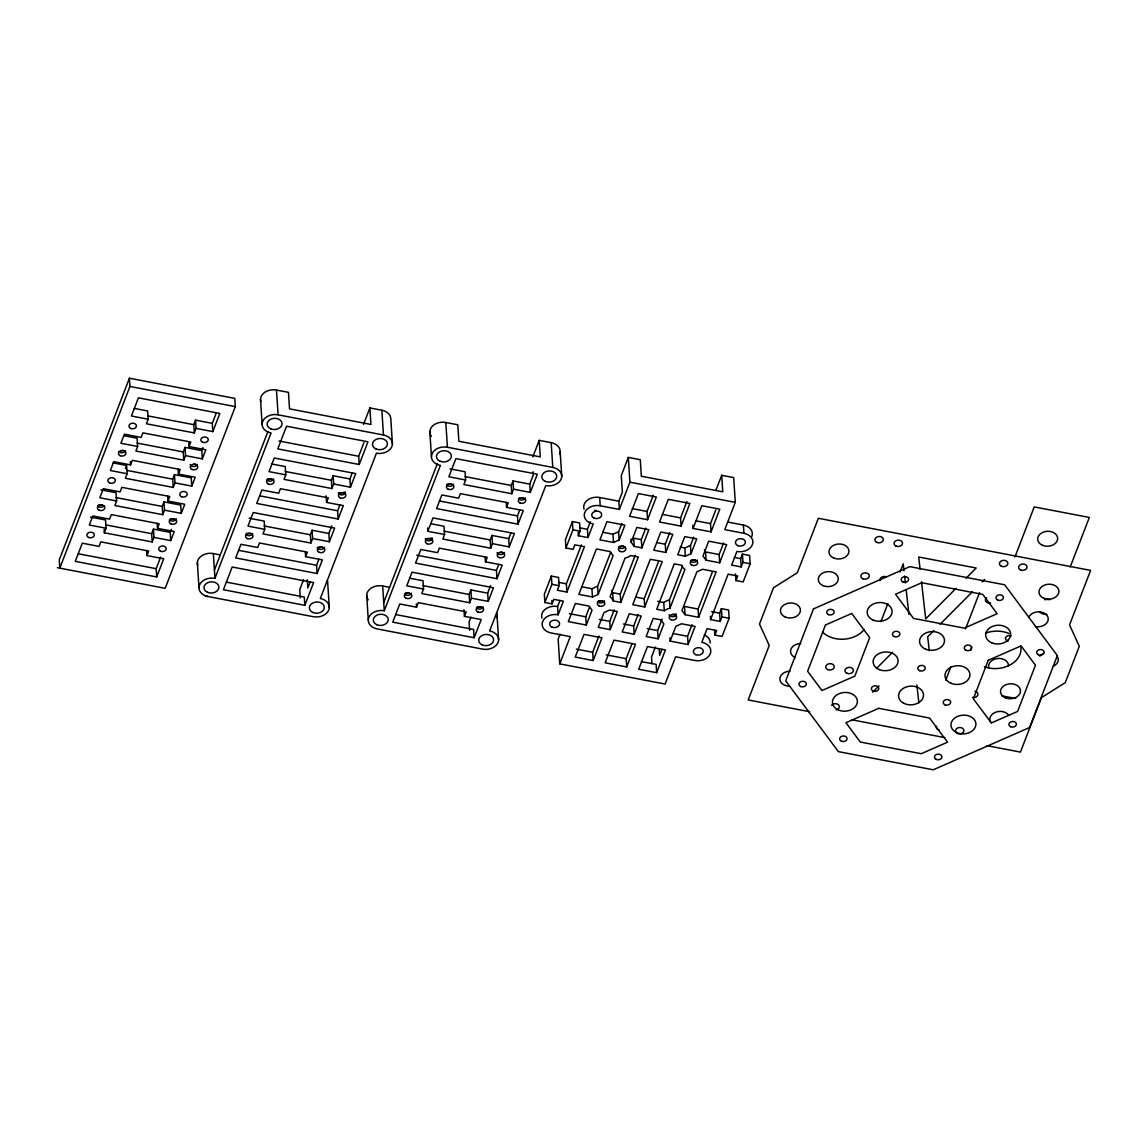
<?xml version="1.0" encoding="UTF-8"?>
<svg xmlns="http://www.w3.org/2000/svg" width="1148" height="1148" viewBox="0 0 1148 1148"><rect width="100%" height="100%" fill="white"/><g stroke="black" fill="none" stroke-linecap="round" stroke-linejoin="round"><path stroke-width="1.5" d="M129.423 378.209L59.265 559.894L59.796 568.145L129.954 386.46L129.423 378.209L234.795 398.385L235.326 406.636L165.168 588.321L57.4 567.686M125.419 468.499L126.581 465.471L113.178 462.902M153.976 537.408L170.736 540.608L170.205 532.356L153.43 529.142L153.976 537.408L152.21 541.942L104.325 532.772L106.075 528.238L105.544 519.972L90.448 517.088M100.981 489.837L116.063 492.722L116.594 500.987L114.843 505.522L162.743 514.691L164.494 510.157L163.963 501.891L180.724 505.106L181.255 513.357L164.494 510.157M126.581 465.471L127.127 473.722L125.362 478.271L173.262 487.441L175.013 482.892L174.482 474.641L191.242 477.855L191.788 486.106L175.013 482.892M127.127 473.722L110.352 470.522L113.767 461.668L130.542 464.883L132.293 460.334L180.193 469.503L178.442 474.052L195.203 477.252L191.788 486.106M123.697 435.652L137.114 438.22L137.645 446.472L135.895 451.021L183.78 460.19L185.546 455.641L185 447.39L201.775 450.604L202.306 458.856L185.546 455.641M134.216 408.401L147.633 410.97L148.164 419.221L146.413 423.77L194.313 432.94L196.064 428.391L195.533 420.139L212.294 423.339L212.825 431.605L196.064 428.391M152.21 541.942L151.68 533.691L153.43 529.142M162.743 514.691L162.212 506.44L163.963 501.891M173.262 487.441L172.731 479.175L174.482 474.641M183.78 460.19L183.25 451.925L185 447.39M194.313 432.94L193.782 424.674L195.533 420.139M146.958 555.575L148.709 551.026L100.809 541.856L99.058 546.405L82.297 543.191L75.28 561.358L156.702 576.956L163.719 558.789L146.958 555.575L146.628 550.624M170.736 540.608L174.238 531.524L157.477 528.324L159.228 523.775L111.342 514.605L109.577 519.154L92.816 515.94L89.314 525.023L106.075 528.238M181.255 513.357L184.771 504.273L167.995 501.073L169.761 496.524L121.86 487.355L120.11 491.889L103.334 488.689L99.833 497.773L116.594 500.987M202.306 458.856L205.808 449.772L189.047 446.558L190.798 442.023L142.912 432.853L141.147 437.388L124.386 434.174L120.884 443.272L137.645 446.472M156.702 576.956L156.171 568.691L160.634 557.124M170.205 532.356L171.368 529.328M201.775 450.604L202.938 447.562M212.294 423.339L216.125 413.438M212.825 431.605L219.842 413.438L138.42 397.839L131.403 416.006L148.164 419.221M214.418 570.082L267.958 431.418M207.932 596.515A12.484 9.356 -3.7 0 1 199.465 585.136A12.484 9.356 -3.7 0 1 214.949 578.348L271.072 432.997A12.484 9.356 -3.7 0 1 262.605 421.617A12.484 9.356 -3.7 0 1 278.089 414.83L383.461 435.006A12.484 9.356 -3.7 0 1 391.927 446.385A12.484 9.356 -3.7 0 1 376.444 453.173L320.321 598.524A12.484 9.356 -3.7 0 1 328.787 609.904A12.484 9.356 -3.7 0 1 313.304 616.691L205.535 596.056M249.116 518.193L264.198 521.092L264.729 529.343L262.978 533.892L310.878 543.061L312.629 538.512L312.098 530.261L328.859 533.461L329.39 541.727L312.629 538.512M271.832 464.007L285.249 466.576L285.78 474.841L284.03 479.376L331.916 488.546L333.681 484.011L333.135 475.746L349.91 478.96L350.441 487.226L333.681 484.011M310.878 543.061L310.347 534.796L312.098 530.261M331.916 488.546L331.385 480.295L333.135 475.746M305.612 556.68L307.363 552.145L259.477 542.975L257.712 547.51L240.951 544.296L235.684 557.928L317.121 573.526L322.373 559.894L305.612 556.68L305.296 551.729M326.577 502.408L328.328 497.873L280.428 488.704L278.677 493.238L261.902 490.024L256.736 503.427L338.158 519.011L343.338 505.622L326.577 502.408L326.147 495.807M303.56 579.711L299.728 589.627L300.259 597.878M363.514 424.459L369.886 407.942L381.854 410.238A12.484 9.356 -3.7 0 1 390.822 419.178L392.429 443.96M310.147 581.921L307.808 587.977L307.277 579.711M317.121 573.526L316.59 565.261L318.914 559.205M328.859 533.461L331.786 525.899M338.158 519.011L337.627 510.76L339.923 504.804M349.91 478.96L352.249 472.904M359.209 464.51L367.977 441.793L286.555 426.209L277.787 448.911L359.209 464.51L358.678 456.244L363.945 442.626M304.837 605.312L313.605 582.61L232.183 567.012L223.415 589.728L304.837 605.312L304.306 597.06L226.343 582.122M329.39 541.727L334.656 528.094L253.234 512.51L247.968 526.128L264.729 529.343M350.441 487.226L355.708 473.593L274.272 458.009L269.019 471.627L285.78 474.841M383.733 602.513L437.288 463.849M384.279 610.765L440.401 465.414A12.484 9.356 -3.7 0 1 431.935 454.048A12.484 9.356 -3.7 0 1 447.419 447.246L552.791 467.423A12.484 9.356 -3.7 0 1 561.257 478.802A12.484 9.356 -3.7 0 1 545.774 485.59L489.651 630.941A12.484 9.356 -3.7 0 1 498.117 642.32A12.484 9.356 -3.7 0 1 482.634 649.108L377.261 628.932A12.484 9.356 -3.7 0 1 368.795 617.552A12.484 9.356 -3.7 0 1 384.279 610.765L382.671 585.997A12.484 9.356 -3.7 0 0 369.441 589.484A12.484 9.356 -3.7 0 0 368.221 599.873M492.478 543.678L490.727 548.227L442.827 539.058L444.577 534.509L427.817 531.309L432.997 517.906L514.419 533.504L509.253 546.893L492.478 543.678L491.947 535.427L508.708 538.642L509.253 546.893M416.523 607.192L418.274 602.643L466.174 611.812L464.423 616.361L481.184 619.561L474.167 637.743L392.745 622.144L399.762 603.977L416.523 607.192L416.308 603.877M409.592 578.19L423.009 580.759L423.54 589.024L421.79 593.559L469.676 602.729L471.441 598.194L470.895 589.929L487.67 593.143L488.201 601.394L471.441 598.194M450.002 468.858L465.098 471.742L465.629 480.007L463.878 484.542L511.778 493.726L513.529 489.177L512.998 480.926L529.759 484.126L530.29 492.392L513.529 489.177M469.676 602.729L469.145 594.477L470.895 589.929M490.727 548.227L490.196 539.962L491.947 535.427M511.778 493.726L511.247 485.461L512.998 480.926M485.461 561.846L487.226 557.311L439.325 548.141L437.575 552.676L420.799 549.476L415.547 563.094L496.969 578.692L502.236 565.06L485.461 561.846L485.145 556.895M506.512 507.344L508.263 502.81L460.362 493.64L458.612 498.175L441.851 494.96L436.584 508.593L518.021 524.177L523.273 510.559L506.512 507.344L506.196 502.394M470.967 617.093L469.058 622.044L469.589 630.309M532.83 456.875L539.216 440.358L551.184 442.654A12.484 9.356 -3.7 0 1 559.65 454.034M487.67 593.143L490.583 585.566M496.969 578.692L496.438 570.427L498.777 564.371M508.708 538.642L511.004 532.686M518.021 524.177L517.475 515.926L519.814 509.87M529.759 484.126L533.26 475.042L533.059 471.742M488.201 601.394L493.468 587.776L412.032 572.178L406.779 585.81L423.54 589.024M530.29 492.392L537.307 474.224L455.885 458.626L448.868 476.793L465.629 480.007M735.538 573.943L735.954 580.544L743.143 581.921L750.161 563.754L749.63 555.489L742.44 554.125L742.971 562.376L741.221 566.925L731.635 565.089L736.901 551.456A12.484 9.356 -3.7 0 0 752.385 544.669A12.484 9.356 -3.7 0 0 743.918 533.289L724.761 529.63L735.28 502.365L733.687 477.597L721.705 475.301L722.781 491.818L641.345 476.233L640.283 459.717L628.3 457.421L629.908 482.189L619.389 509.439L600.217 505.78A12.484 9.356 -3.7 0 0 584.748 512.568A12.484 9.356 -3.7 0 0 593.215 523.947L587.948 537.58L578.362 535.743L580.127 531.194L579.582 522.943L572.407 521.565L565.39 539.732L565.921 547.983L573.11 549.361L574.861 544.826L584.432 546.663L566.897 592.081L557.325 590.244L559.076 585.695L558.545 577.444L551.356 576.066L544.339 594.234L544.87 602.499L552.059 603.877L553.81 599.328L563.395 601.165L558.129 614.783A12.484 9.356 -3.7 0 0 542.645 621.585A12.484 9.356 -3.7 0 0 551.112 632.964L570.269 636.623L559.75 663.874L665.123 684.05L675.655 656.799L694.813 660.473A12.484 9.356 -3.7 0 0 710.296 653.686A12.484 9.356 -3.7 0 0 701.83 642.306L707.082 628.674L716.668 630.51L714.917 635.059L722.092 636.423L729.109 618.255L728.578 610.004L721.389 608.627L719.638 613.161L720.169 621.427L710.598 619.59L710.382 616.289M544.87 602.499L551.887 584.332L551.356 576.066M565.921 547.983L572.938 529.816L572.407 521.565M558.129 614.783L557.598 606.531L559.937 600.476M566.897 592.081L566.366 583.815L581.405 544.884M587.948 537.58L587.417 529.314L590.33 521.737M560.066 634.155L558.143 639.106L559.75 663.874M628.3 457.421L621.283 475.588L622.36 492.105L618.844 501.188L619.389 509.439M586.312 625.057L592.038 610.219L588.953 606.058L575.363 603.461L568.346 621.628L586.312 625.057L585.781 616.806L589.598 606.905M598.122 594.492L613.089 555.718L609.99 551.557L596.415 548.945L578.879 594.377L592.454 596.974L598.122 594.492L597.591 586.226L610.693 552.303M619.174 539.976L624.899 525.138L606.933 521.694L599.916 539.861L613.506 542.459L619.174 539.976L618.629 531.725L621.814 523.474M631.142 542.272L636.867 527.434L648.85 529.716L641.832 547.883L634.241 546.434L631.142 542.272L630.926 538.972M593.2 660.531L601.968 637.814L584.002 634.37L575.234 657.087L593.2 660.531L592.655 652.265L598.926 636.049M647.572 519.714L656.34 497.012L638.374 493.568L629.606 516.284L647.572 519.714L647.027 511.463L653.298 495.247M610.262 629.649L617.28 611.482L609.688 610.033L604.02 612.515L598.295 627.353L610.262 629.649L609.731 621.384L614.194 609.832M620.781 602.399L638.331 556.981L630.74 555.517A12.484 9.356 -3.7 0 1 625.072 558L610.09 596.773A12.484 9.356 -3.7 0 1 613.19 600.935L620.781 602.399L620.25 594.133L635.289 555.202M641.832 547.883L641.302 539.632L645.764 528.066M634.213 634.227L641.23 616.06L629.248 613.778L622.23 631.945L634.213 634.227L633.682 625.976L638.144 614.41M644.731 606.976L662.267 561.559L650.299 559.263L632.763 604.695L644.731 606.976L644.2 598.725L658.608 561.415M665.783 552.475L672.8 534.308L660.817 532.012L653.8 550.179L665.783 552.475L665.252 544.224L669.715 532.658M626.722 666.945L635.49 644.229L613.936 640.11L605.168 662.812L626.722 666.945L626.191 658.694L631.831 644.085M681.094 526.143L689.862 503.427L668.308 499.308L659.54 522.01L681.094 526.143L680.563 517.877L686.82 501.662M693.076 528.439L701.844 505.723L719.796 509.167L711.028 531.868L693.076 528.439L692.861 525.124M658.163 638.819L663.888 623.981L660.789 619.805L653.198 618.356L646.181 636.523L658.163 638.819L657.632 630.568L662.08 619.016M669.973 608.239L684.94 569.465A12.484 9.356 -3.7 0 1 681.84 565.304L674.249 563.855L656.713 609.272L664.305 610.722A12.484 9.356 -3.7 0 1 669.973 608.239L669.428 599.988L682.529 566.064M691.01 553.738L696.75 538.9L684.768 536.604L677.75 554.771L685.342 556.22L691.01 553.738L690.479 545.472L693.665 537.235M655.379 647.07L651.547 656.986L651.978 663.587M715.965 490.167L721.705 475.301M661.98 649.28L659.641 655.336L659.21 648.735M711.028 531.868L710.497 523.617L715.764 509.985M656.656 672.685L665.424 649.969L647.472 646.525L638.704 669.241L656.656 672.685L656.125 664.419L641.431 661.607M670.131 641.115L675.871 626.263L681.539 623.78L695.114 626.378L688.097 644.545L670.131 641.115L669.915 637.814M688.097 644.545L687.566 636.293L692.029 624.727M698.615 617.294L716.165 571.876L702.576 569.279L696.908 571.761L681.941 610.535L685.04 614.697L698.615 617.294L698.084 609.043L712.492 571.733M719.667 562.793L726.684 544.626L708.718 541.182L702.992 556.034L706.092 560.195L719.667 562.793L719.136 554.541L723.599 542.975M710.598 619.59L728.133 574.172L737.719 576.009L735.954 580.544M741.221 566.925L740.69 558.66L742.44 554.125M720.169 621.427L721.934 616.878L721.389 608.627M880.918 621.599L887.921 603.432M900.046 572.048L903.232 563.797L904.021 570.771M945.751 680.133L950.86 666.931M965.525 628.932L979.56 592.598M1014.947 556.924L1034.248 506.914L1089.337 517.461L1070.194 567.012M876.412 668.523L892.513 652.308M955.997 588.364L925.69 618.887L921.5 581.763M966.099 578.19L976.202 568.016L918.716 557.01L920.108 569.379M872.695 692.172L879.009 685.815M933.884 630.539L927.699 636.767L929.263 650.729M940.083 624.297L972.284 591.866M982.186 581.878L984.668 579.381M602.786 532.256L612.96 534.207L618.629 531.725M581.735 586.757L591.923 588.709L597.591 586.226M680.262 547.094L684.811 547.969L690.479 545.472M260.854 401.7A12.484 9.356 -3.7 0 1 276.481 390.062L288.464 392.343L289.526 408.86L370.947 424.459L369.886 407.942M431.361 436.369A12.484 9.356 -3.7 0 1 432.581 425.965A12.484 9.356 -3.7 0 1 445.811 422.478L457.794 424.774L458.856 441.291L540.278 456.875L539.216 440.358M129.954 386.46L235.326 406.636M629.908 482.189L735.28 502.365M584.059 509.167A12.484 9.356 -3.7 0 1 599.687 497.514L618.844 501.188M727.703 522.024L743.387 525.038A12.484 9.356 -3.7 0 1 751.854 536.403M147.59 415.834L193.782 424.674M278.978 440.99L358.678 456.244M465.055 476.621L511.247 485.461M632.333 508.65L647.027 511.463M662.324 514.39L680.563 517.877M695.803 520.805L710.497 523.617M137.071 443.085L183.25 451.925M285.206 471.455L331.385 480.295M439.526 501.002L517.475 515.926M579.424 527.779L587.417 529.314M641.302 539.632L633.71 538.182L634.241 546.434M656.699 542.574L665.252 544.224M704.384 549.691L705.561 551.93L719.136 554.541M734.304 557.44L740.69 558.66M572.938 529.816L580.127 531.194M742.971 562.376L750.161 563.754M430.644 523.689L444.046 526.258L444.577 534.509M126.538 470.336L172.731 479.175M259.663 495.821L337.627 510.76M444.003 531.122L490.196 539.962M116.02 497.586L162.212 506.44M264.155 525.956L310.347 534.796M416.738 555.173L496.438 570.427M558.387 582.294L566.366 583.815M611.482 590.431A12.484 9.356 -3.7 0 1 612.659 592.684L620.25 594.133M635.648 597.089L644.2 598.725M657.689 601.308L663.774 602.47A12.484 9.356 -3.7 0 1 669.428 599.988M698.084 609.043L684.509 606.445L685.04 614.697M711.66 611.64L719.638 613.161M551.887 584.332L559.076 585.695M721.934 616.878L729.109 618.255M1001.874 695.846L1015.722 698.486M105.501 524.851L151.68 533.691M238.626 550.337L316.59 565.261M422.966 585.624L469.145 594.477M569.451 613.678L585.781 616.806M599.471 619.418L609.731 621.384M623.407 624.01L633.682 625.976M647.357 628.602L657.632 630.568M672.871 633.481L687.566 636.293M197.714 565.218A12.484 9.356 -3.7 0 1 213.341 553.566L220.186 554.886M382.671 585.997L389.516 587.302M78.207 553.766L156.171 568.691M395.673 614.553L473.636 629.477L474.167 637.743M576.339 649.137L592.655 652.265M606.288 654.877L626.191 658.694M809.67 711.731L748.18 699.964L769.232 645.449L759.488 624.082L773.522 587.733L797.3 572.78L818.337 518.279L1090.6 570.398L1069.549 624.914L1079.307 646.281L1065.272 682.63L1041.494 697.582L1020.443 752.084L987.065 745.698M851.816 719.796L944.919 737.633M904.61 576.009L905.399 582.983M906.174 589.972L908.929 614.395M916.879 685.069L918.874 702.748M743.387 525.038L743.918 533.289M714.587 630.094L714.917 635.059M705.561 551.93L706.092 560.195M684.811 547.969L685.342 556.22M663.774 602.47L664.305 610.722M612.96 534.207L613.506 542.459M612.659 592.684L613.19 600.935M599.687 497.514L600.217 505.78M591.923 588.709L592.454 596.974M578.147 532.428L578.362 535.743M560.152 451.594L561.759 476.377M551.184 442.654L552.791 467.423M551.844 600.562L552.059 603.877M497.012 615.113L498.619 639.895M463.993 609.746L464.423 616.361M445.811 422.478L447.419 447.246M429.826 431.691L431.433 456.474M427.601 527.994L427.817 531.309M381.854 410.238L383.461 435.006M366.686 595.209L368.293 619.992M329.289 607.464L327.682 582.696A12.484 9.356 -3.7 0 0 327.338 580.271M276.481 390.062L278.089 414.83M260.496 399.274L262.103 424.057M213.341 553.566L214.949 578.348M197.356 562.793L198.963 587.561M188.731 441.607L189.047 446.558M178.112 469.087L178.442 474.052M167.68 496.108L167.995 501.073M157.161 523.359L157.477 528.324M130.327 461.568L130.542 464.883M104.109 529.472L104.325 532.772M1008.174 641.043A3.745 2.813 -3.7 0 1 1005.806 637.284A3.745 2.813 -3.7 0 1 1011.173 635.863M1046.832 614.424A9.988 7.476 -3.7 0 1 1039.844 612.314M1044.709 599.715A9.988 7.476 -3.7 0 1 1049.875 599.672M988.873 667.978A9.988 7.476 -3.7 0 1 997.497 658.521A9.988 7.476 -3.7 0 1 1008.547 665.826M939.322 730.114A4.248 3.186 -3.7 0 1 936.438 726.254M831.511 705.303A4.248 3.186 -3.7 0 1 838.557 704.872A4.248 3.186 -3.7 0 1 836.131 709.909M991.068 722.709A9.988 7.476 -3.7 0 1 995.043 712.434A9.988 7.476 -3.7 0 1 1008.59 715.032M1057.093 656.025A9.988 7.476 -3.7 0 1 1053.132 666.299M1039.815 656.211A9.988 7.476 -3.7 0 1 1043.546 653.427M1028.694 617.481A9.988 7.476 -3.7 0 1 1041.078 612.042A9.988 7.476 -3.7 0 1 1047.851 621.14A9.988 7.476 -3.7 0 1 1035.467 626.578M789.609 686.16A9.988 7.476 -3.7 0 1 779.865 678.769A9.988 7.476 -3.7 0 1 790.082 671.178M795.32 657.589A9.988 7.476 -3.7 0 1 790.929 649.208A9.988 7.476 -3.7 0 1 800.744 643.554M974.896 691.268A4.248 3.186 -3.7 0 1 977.78 695.143A4.248 3.186 -3.7 0 1 972.514 697.453M990.624 602.915A4.248 3.186 -3.7 0 1 985.902 601.48A4.248 3.186 -3.7 0 1 986.692 597.634M880.129 580.544A4.248 3.186 -3.7 0 1 881.736 577.171A4.248 3.186 -3.7 0 1 886.457 576.884M864.071 629.635A24.983 18.712 -3.7 0 1 822.614 632.132M1020.701 646.324A24.983 18.712 -3.7 0 1 1010.541 664.678A24.983 18.712 -3.7 0 1 984.467 666.773M971.079 650.127A24.983 18.712 -3.7 0 1 971.567 646.869M985.515 633.179A24.983 18.712 -3.7 0 1 1009.006 633.495M174.195 518.681A7.491 5.611 -3.7 0 1 170.32 518.724M102.344 504.919A7.491 5.611 -3.7 0 1 98.47 504.962M195.246 464.179A7.491 5.611 -3.7 0 1 193.294 464.38M125.534 450.647A3.745 2.813 -3.7 0 1 122.348 452.743A3.745 2.813 -3.7 0 1 118.66 451.408M197.384 464.409A3.745 2.813 -3.7 0 1 193.711 466.533A3.745 2.813 -3.7 0 1 190.152 464.481M104.095 505.838A3.745 2.813 -3.7 0 1 97.623 505.909M176.347 518.91A3.745 2.813 -3.7 0 1 173.147 521.005A3.745 2.813 -3.7 0 1 169.459 519.671M123.396 450.418A7.491 5.611 -3.7 0 1 121.458 450.633M324.482 547.28A3.745 2.813 -3.7 0 1 320.794 549.404A3.745 2.813 -3.7 0 1 317.25 547.352M252.632 533.519A3.745 2.813 -3.7 0 1 249.432 535.614A3.745 2.813 -3.7 0 1 245.758 534.279M345.519 492.765A3.745 2.813 -3.7 0 1 341.846 494.888A3.745 2.813 -3.7 0 1 338.287 492.851M273.669 479.017A3.745 2.813 -3.7 0 1 270.483 481.112A3.745 2.813 -3.7 0 1 266.795 479.764M345.204 491.961A7.491 5.611 -3.7 0 1 339.507 492.578M271.531 478.773A7.491 5.611 -3.7 0 1 267.656 478.816M250.479 533.289A7.491 5.611 -3.7 0 1 246.605 533.332M322.33 547.036A7.491 5.611 -3.7 0 1 318.455 547.079M451.379 483.954A7.491 5.611 -3.7 0 1 447.505 483.997M523.23 497.701A7.491 5.611 -3.7 0 1 519.355 497.744M502.178 552.217A7.491 5.611 -3.7 0 1 500.241 552.418M432.165 537.867A7.491 5.611 -3.7 0 1 426.468 538.498M481.141 606.718A7.491 5.611 -3.7 0 1 477.267 606.761M409.291 592.956A7.491 5.611 -3.7 0 1 405.416 592.999M411.429 593.2A3.745 2.813 -3.7 0 1 408.243 595.281A3.745 2.813 -3.7 0 1 404.555 593.947M432.48 538.685A3.745 2.813 -3.7 0 1 428.807 540.808A3.745 2.813 -3.7 0 1 425.248 538.771M453.532 484.183A3.745 2.813 -3.7 0 1 450.332 486.278A3.745 2.813 -3.7 0 1 446.644 484.93M483.279 606.948A3.745 2.813 -3.7 0 1 480.094 609.043A3.745 2.813 -3.7 0 1 476.406 607.708M504.331 552.446A3.745 2.813 -3.7 0 1 500.643 554.57A3.745 2.813 -3.7 0 1 497.098 552.518M525.368 497.945A3.745 2.813 -3.7 0 1 522.182 500.026A3.745 2.813 -3.7 0 1 518.494 498.691M496.668 612.702A12.484 9.356 -3.7 0 1 496.51 617.552M675.971 613.821A7.491 5.611 -3.7 0 1 672.211 614.625M596.07 510.358A4.994 3.745 -3.7 0 1 594.779 510.243M541.971 618.169A12.484 9.356 -3.7 0 1 557.598 606.531M695.2 559.894A7.491 5.611 -3.7 0 1 691.326 559.937M623.35 546.147A7.491 5.611 -3.7 0 1 619.475 546.19M602.313 600.648A7.491 5.611 -3.7 0 1 598.438 600.691M704.269 634.944A12.484 9.356 -3.7 0 1 710.253 642.995M625.1 547.065A3.745 2.813 -3.7 0 1 618.614 547.137M697.338 560.138A3.745 2.813 -3.7 0 1 694.153 562.233A3.745 2.813 -3.7 0 1 690.465 560.884M604.451 600.878A3.745 2.813 -3.7 0 1 601.265 602.973A3.745 2.813 -3.7 0 1 597.577 601.638M676.301 614.639A3.745 2.813 -3.7 0 1 672.613 616.763A3.745 2.813 -3.7 0 1 669.069 614.725M813.487 608.899L785.706 680.836L838.399 751.639L933.224 769.791L1029.569 727.531L1057.351 655.594L1004.658 584.791L909.833 566.638L813.487 608.899M825.469 624.986L807.604 671.236L821.968 690.536L854.815 676.129L869.696 637.599L851.744 613.462L825.469 624.986M988.241 660.287L973.361 698.831L991.327 722.967L1017.602 711.444L1035.453 665.194L1021.089 645.879L988.241 660.287M921.801 582.725L895.526 594.248L913.521 618.428L964.291 628.114L997.138 613.706L982.774 594.406L921.801 582.725M878.765 708.316L845.918 722.723L860.297 742.024L921.256 753.705L947.53 742.182L929.564 718.045L878.765 708.316M944.991 704.8A3.745 2.813 -3.7 0 0 950.673 702.303A3.745 2.813 -3.7 0 0 945.134 699.936A3.745 2.813 -3.7 0 0 944.991 704.8M956.944 732.711A12.484 9.356 -3.7 0 0 975.915 724.388A12.484 9.356 -3.7 0 0 957.446 716.481A12.484 9.356 -3.7 0 0 956.944 732.711M991.671 642.78A12.484 9.356 -3.7 0 0 1010.642 634.457A12.484 9.356 -3.7 0 0 992.173 626.55A12.484 9.356 -3.7 0 0 991.671 642.78M873.14 620.078A12.484 9.356 -3.7 0 0 892.096 611.769A12.484 9.356 -3.7 0 0 873.628 603.862A12.484 9.356 -3.7 0 0 873.14 620.078M838.413 710.009A12.484 9.356 -3.7 0 0 857.369 701.701A12.484 9.356 -3.7 0 0 838.915 693.779A12.484 9.356 -3.7 0 0 838.413 710.009M1010.685 726.741A3.745 2.813 -3.7 0 0 1016.382 724.245A3.745 2.813 -3.7 0 0 1010.843 721.877A3.745 2.813 -3.7 0 0 1010.685 726.741M936.237 759.402A3.745 2.813 -3.7 0 0 941.934 756.905A3.745 2.813 -3.7 0 0 936.395 754.537A3.745 2.813 -3.7 0 0 936.237 759.402M841.412 741.235A3.745 2.813 -3.7 0 0 847.095 738.752A3.745 2.813 -3.7 0 0 841.556 736.37A3.745 2.813 -3.7 0 0 841.412 741.235M800.701 686.533A3.745 2.813 -3.7 0 0 806.384 684.036A3.745 2.813 -3.7 0 0 800.845 681.668A3.745 2.813 -3.7 0 0 800.701 686.533M902.916 581.936A3.745 2.813 -3.7 0 0 908.613 579.439A3.745 2.813 -3.7 0 0 903.074 577.071A3.745 2.813 -3.7 0 0 902.916 581.936M997.755 600.103A3.745 2.813 -3.7 0 0 1003.452 597.606A3.745 2.813 -3.7 0 0 997.913 595.224A3.745 2.813 -3.7 0 0 997.755 600.103M1038.466 654.805A3.745 2.813 -3.7 0 0 1044.163 652.308A3.745 2.813 -3.7 0 0 1038.624 649.926A3.745 2.813 -3.7 0 0 1038.466 654.805M828.483 614.596A3.745 2.813 -3.7 0 0 834.165 612.099A3.745 2.813 -3.7 0 0 828.626 609.731A3.745 2.813 -3.7 0 0 828.483 614.596M919.577 670.662A3.745 2.813 -3.7 0 0 925.274 668.179A3.745 2.813 -3.7 0 0 919.735 665.797A3.745 2.813 -3.7 0 0 919.577 670.662M966.028 650.299A3.745 2.813 -3.7 0 0 971.725 647.802A3.745 2.813 -3.7 0 0 966.185 645.42A3.745 2.813 -3.7 0 0 966.028 650.299M894.177 636.537A3.745 2.813 -3.7 0 0 899.874 634.04A3.745 2.813 -3.7 0 0 894.335 631.673A3.745 2.813 -3.7 0 0 894.177 636.537M873.14 691.039A3.745 2.813 -3.7 0 0 878.823 688.542A3.745 2.813 -3.7 0 0 873.284 686.174A3.745 2.813 -3.7 0 0 873.14 691.039M903.777 703.294A12.484 9.356 -3.7 0 0 923.451 696.032A12.484 9.356 -3.7 0 0 905.887 687.092A12.484 9.356 -3.7 0 0 903.777 703.294M925.532 649.137A12.484 9.356 -3.7 0 0 944.488 640.814A12.484 9.356 -3.7 0 0 926.034 632.907A12.484 9.356 -3.7 0 0 925.532 649.137M950.96 683.275A12.484 9.356 -3.7 0 0 969.931 674.952A12.484 9.356 -3.7 0 0 951.462 667.045A12.484 9.356 -3.7 0 0 950.96 683.275M879.124 669.514A12.484 9.356 -3.7 0 0 898.08 661.205A12.484 9.356 -3.7 0 0 879.612 653.284A12.484 9.356 -3.7 0 0 879.124 669.514M1042.484 545.3A9.988 7.476 -3.7 0 0 1057.652 538.642A9.988 7.476 -3.7 0 0 1042.886 532.328A9.988 7.476 -3.7 0 0 1042.484 545.3M1001.443 566.294A4.248 3.186 -3.7 0 0 1007.887 563.467A4.248 3.186 -3.7 0 0 1001.616 560.769A4.248 3.186 -3.7 0 0 1001.443 566.294M896.071 546.118A4.248 3.186 -3.7 0 0 902.515 543.291A4.248 3.186 -3.7 0 0 896.244 540.593A4.248 3.186 -3.7 0 0 896.071 546.118M957.461 733.472A4.248 3.186 -3.7 0 0 963.918 730.645A4.248 3.186 -3.7 0 0 957.633 727.961A4.248 3.186 -3.7 0 0 957.461 733.472M1020.601 569.968A4.248 3.186 -3.7 0 0 1027.058 567.126A4.248 3.186 -3.7 0 0 1020.773 564.443A4.248 3.186 -3.7 0 0 1020.601 569.968M876.914 542.444A4.248 3.186 -3.7 0 0 883.357 539.617A4.248 3.186 -3.7 0 0 877.086 536.934A4.248 3.186 -3.7 0 0 876.914 542.444M1043.747 598.237A9.988 7.476 -3.7 0 0 1058.915 591.579A9.988 7.476 -3.7 0 0 1044.149 585.265A9.988 7.476 -3.7 0 0 1043.747 598.237M1005.304 697.797A9.988 7.476 -3.7 0 0 1020.472 691.153A9.988 7.476 -3.7 0 0 1005.705 684.825A9.988 7.476 -3.7 0 0 1005.304 697.797M833.764 558.028A9.988 7.476 -3.7 0 0 848.932 551.384A9.988 7.476 -3.7 0 0 834.165 545.056A9.988 7.476 -3.7 0 0 833.764 558.028M785.261 617.036A9.988 7.476 -3.7 0 0 800.429 610.377A9.988 7.476 -3.7 0 0 785.663 604.049A9.988 7.476 -3.7 0 0 785.261 617.036M823.102 585.652A9.988 7.476 -3.7 0 0 838.27 578.994A9.988 7.476 -3.7 0 0 823.503 572.665A9.988 7.476 -3.7 0 0 823.102 585.652M846.966 673.302A4.248 3.186 -3.7 0 0 853.409 670.461A4.248 3.186 -3.7 0 0 847.124 667.777A4.248 3.186 -3.7 0 0 846.966 673.302M827.794 669.628A4.248 3.186 -3.7 0 0 834.252 666.801A4.248 3.186 -3.7 0 0 827.966 664.104A4.248 3.186 -3.7 0 0 827.794 669.628M862.88 578.779A4.248 3.186 -3.7 0 0 869.323 575.952A4.248 3.186 -3.7 0 0 863.052 573.268A4.248 3.186 -3.7 0 0 862.88 578.779M109.691 482.978A3.745 2.813 -3.7 0 0 115.374 480.481A3.745 2.813 -3.7 0 0 109.835 478.099A3.745 2.813 -3.7 0 0 109.691 482.978M130.743 428.462A3.745 2.813 -3.7 0 0 136.425 425.965A3.745 2.813 -3.7 0 0 130.886 423.598A3.745 2.813 -3.7 0 0 130.743 428.462M88.64 537.479A3.745 2.813 -3.7 0 0 94.337 534.982A3.745 2.813 -3.7 0 0 88.798 532.615A3.745 2.813 -3.7 0 0 88.64 537.479M181.542 496.725A3.745 2.813 -3.7 0 0 187.224 494.228A3.745 2.813 -3.7 0 0 181.685 491.861A3.745 2.813 -3.7 0 0 181.542 496.725M120.21 455.727A3.745 2.813 -3.7 0 0 125.907 453.23A3.745 2.813 -3.7 0 0 120.368 450.848A3.745 2.813 -3.7 0 0 120.21 455.727M192.06 469.475A3.745 2.813 -3.7 0 0 197.757 466.978A3.745 2.813 -3.7 0 0 192.218 464.61A3.745 2.813 -3.7 0 0 192.06 469.475M160.49 551.241A3.745 2.813 -3.7 0 0 166.187 548.744A3.745 2.813 -3.7 0 0 160.648 546.362A3.745 2.813 -3.7 0 0 160.49 551.241M99.173 510.229A3.745 2.813 -3.7 0 0 104.855 507.732A3.745 2.813 -3.7 0 0 99.316 505.364A3.745 2.813 -3.7 0 0 99.173 510.229M171.009 523.976A3.745 2.813 -3.7 0 0 176.706 521.493A3.745 2.813 -3.7 0 0 171.167 519.111A3.745 2.813 -3.7 0 0 171.009 523.976M202.579 442.224A3.745 2.813 -3.7 0 0 208.276 439.727A3.745 2.813 -3.7 0 0 202.737 437.359A3.745 2.813 -3.7 0 0 202.579 442.224M340.195 497.845A3.745 2.813 -3.7 0 0 345.892 495.348A3.745 2.813 -3.7 0 0 340.353 492.98A3.745 2.813 -3.7 0 0 340.195 497.845M319.144 552.346A3.745 2.813 -3.7 0 0 324.841 549.849A3.745 2.813 -3.7 0 0 319.302 547.481A3.745 2.813 -3.7 0 0 319.144 552.346M247.308 538.584A3.745 2.813 -3.7 0 0 252.991 536.087A3.745 2.813 -3.7 0 0 247.451 533.72A3.745 2.813 -3.7 0 0 247.308 538.584M268.345 484.083A3.745 2.813 -3.7 0 0 274.042 481.586A3.745 2.813 -3.7 0 0 268.503 479.218A3.745 2.813 -3.7 0 0 268.345 484.083M270.684 428.821A7.491 5.611 -3.7 0 0 282.064 423.827A7.491 5.611 -3.7 0 0 270.985 419.092A7.491 5.611 -3.7 0 0 270.684 428.821M376.056 448.997A7.491 5.611 -3.7 0 0 387.436 444.003A7.491 5.611 -3.7 0 0 376.357 439.268A7.491 5.611 -3.7 0 0 376.056 448.997M312.916 612.515A7.491 5.611 -3.7 0 0 324.296 607.522A7.491 5.611 -3.7 0 0 313.217 602.786A7.491 5.611 -3.7 0 0 312.916 612.515M207.544 592.339A7.491 5.611 -3.7 0 0 218.924 587.346A7.491 5.611 -3.7 0 0 207.845 582.61A7.491 5.611 -3.7 0 0 207.544 592.339M406.105 598.266A3.745 2.813 -3.7 0 0 411.802 595.769A3.745 2.813 -3.7 0 0 406.263 593.401A3.745 2.813 -3.7 0 0 406.105 598.266M427.156 543.765A3.745 2.813 -3.7 0 0 432.839 541.268A3.745 2.813 -3.7 0 0 427.3 538.886A3.745 2.813 -3.7 0 0 427.156 543.765M448.208 489.249A3.745 2.813 -3.7 0 0 453.891 486.752A3.745 2.813 -3.7 0 0 448.351 484.384A3.745 2.813 -3.7 0 0 448.208 489.249M477.955 612.028A3.745 2.813 -3.7 0 0 483.638 609.531A3.745 2.813 -3.7 0 0 478.099 607.149A3.745 2.813 -3.7 0 0 477.955 612.028M499.007 557.512A3.745 2.813 -3.7 0 0 504.69 555.015A3.745 2.813 -3.7 0 0 499.15 552.647A3.745 2.813 -3.7 0 0 499.007 557.512M520.044 503.011A3.745 2.813 -3.7 0 0 525.741 500.514A3.745 2.813 -3.7 0 0 520.202 498.146A3.745 2.813 -3.7 0 0 520.044 503.011M376.874 624.756A7.491 5.611 -3.7 0 0 388.254 619.776A7.491 5.611 -3.7 0 0 377.175 615.027A7.491 5.611 -3.7 0 0 376.874 624.756M440.014 461.238A7.491 5.611 -3.7 0 0 451.394 456.258A7.491 5.611 -3.7 0 0 440.315 451.508A7.491 5.611 -3.7 0 0 440.014 461.238M482.246 644.932A7.491 5.611 -3.7 0 0 493.626 639.953A7.491 5.611 -3.7 0 0 482.547 635.203A7.491 5.611 -3.7 0 0 482.246 644.932M545.386 481.428A7.491 5.611 -3.7 0 0 556.766 476.434A7.491 5.611 -3.7 0 0 545.687 471.685A7.491 5.611 -3.7 0 0 545.386 481.428M552.03 627.152A4.994 3.745 -3.7 0 0 559.607 623.823A4.994 3.745 -3.7 0 0 552.231 620.652A4.994 3.745 -3.7 0 0 552.03 627.152M594.119 518.135A4.994 3.745 -3.7 0 0 601.71 514.806A4.994 3.745 -3.7 0 0 594.32 511.649A4.994 3.745 -3.7 0 0 594.119 518.135M695.717 654.661A4.994 3.745 -3.7 0 0 703.308 651.332A4.994 3.745 -3.7 0 0 695.918 648.175A4.994 3.745 -3.7 0 0 695.717 654.661M737.82 545.644A4.994 3.745 -3.7 0 0 745.396 542.315A4.994 3.745 -3.7 0 0 738.02 539.158A4.994 3.745 -3.7 0 0 737.82 545.644M620.164 551.442A3.745 2.813 -3.7 0 0 625.861 548.959A3.745 2.813 -3.7 0 0 620.322 546.577A3.745 2.813 -3.7 0 0 620.164 551.442M599.127 605.957A3.745 2.813 -3.7 0 0 604.809 603.461A3.745 2.813 -3.7 0 0 599.27 601.078A3.745 2.813 -3.7 0 0 599.127 605.957M670.977 619.705A3.745 2.813 -3.7 0 0 676.66 617.208A3.745 2.813 -3.7 0 0 671.121 614.84A3.745 2.813 -3.7 0 0 670.977 619.705M692.014 565.203A3.745 2.813 -3.7 0 0 697.711 562.707A3.745 2.813 -3.7 0 0 692.172 560.339A3.745 2.813 -3.7 0 0 692.014 565.203"/></g></svg>
